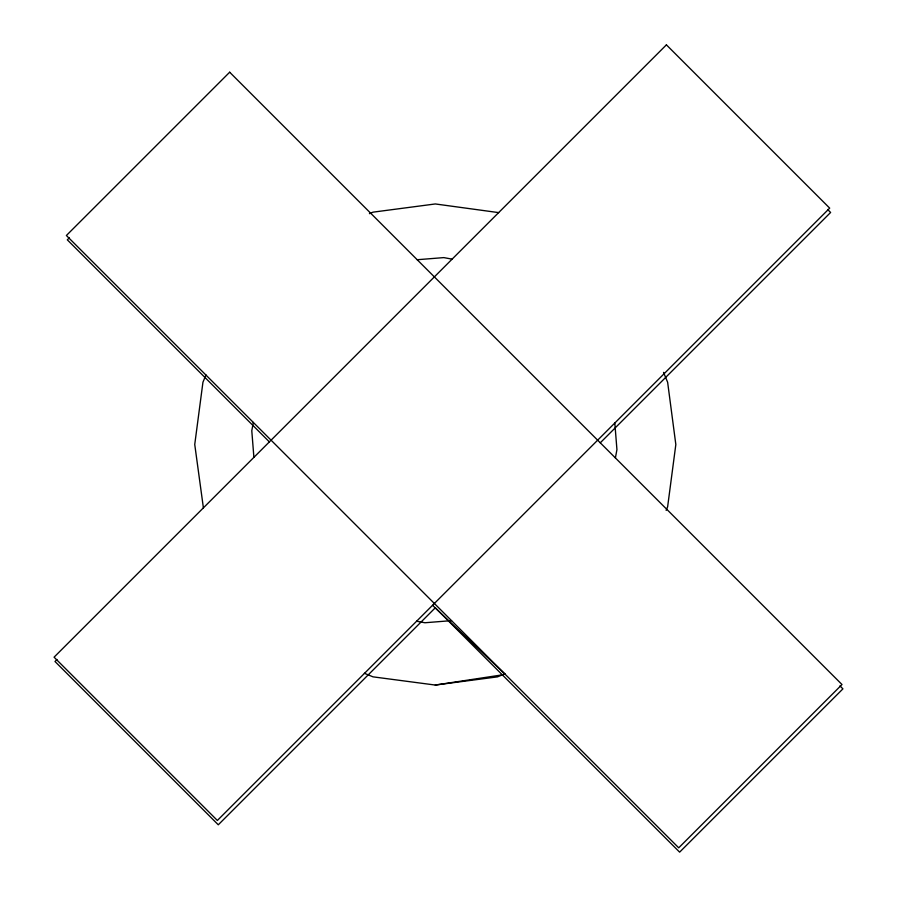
<?xml version="1.0" encoding="UTF-8"?>
<svg xmlns="http://www.w3.org/2000/svg" width="897" height="897" viewBox="0 0 897 897"><rect width="100%" height="100%" fill="white"/><g stroke="black" fill="none" stroke-linecap="round" stroke-linejoin="round"><path stroke-width="1.35" d="M253.324 422.431L251.788 430.751L253.896 457.347M615.398 457.93L616.934 449.61L614.815 423.014M205.974 374.901L202.946 382.212L194.739 444.475L203.395 507.859M666.135 510.382L667.626 506.794L675.833 444.542L667.637 382.279L663.545 372.378M69.293 237.84L67.309 239.824L269.369 441.885M56.982 659.519L54.997 661.504L218.285 824.792L435.28 607.796L679.634 852.15L842.922 688.862L839.951 685.891M600.272 442.804L830.611 212.466L827.651 209.494M369.429 213.654L373.062 212.152L435.314 203.955L498.642 212.611M504.876 673.815L497.51 676.865L435.247 685.05L372.995 676.843L364.406 673.288M435.247 685.05L502.354 674.858M417.183 259.726L443.791 257.607L452.11 259.143M451.527 620.634L424.931 622.753L416.612 621.217M432.533 605.296L504.753 673.86M229.677 72.209L66.389 235.496L678.715 847.822L842.003 684.534L229.677 72.209M666.404 44.85L54.078 657.176L217.366 820.463L829.691 208.138L666.404 44.85"/></g></svg>
